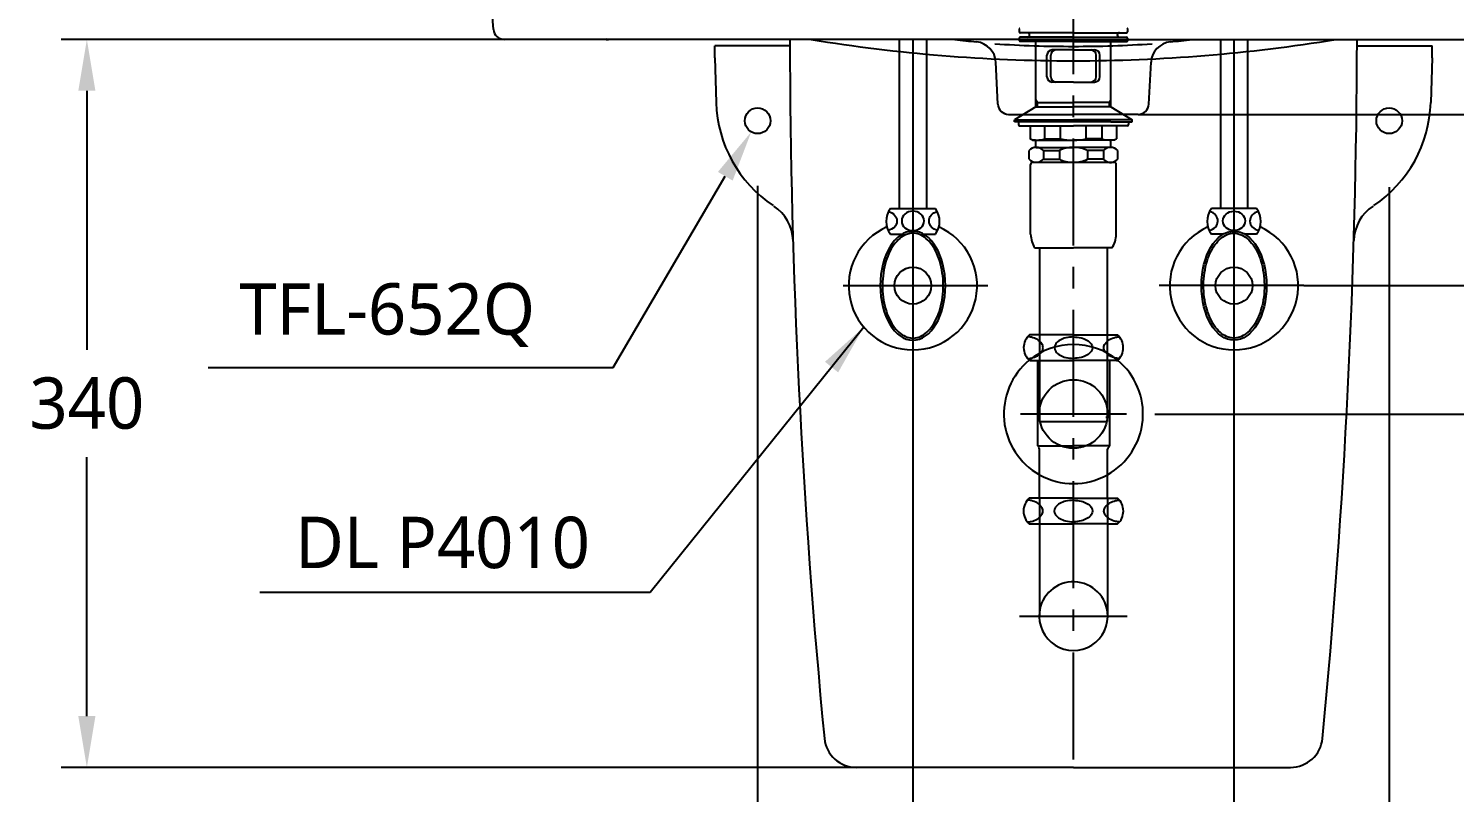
# Model space of a CAD drawing. Extents: x 0 to 6851, y 0 to 2100.
# Drawn here: x 4463 to 5129, y 439 to 796 of the extents above; entities that cross this region are included whole.
import ezdxf

# ---------------------------------------------------------------- set-up
doc = ezdxf.new("R2010")
doc.units = 0
doc.header["$LTSCALE"] = 20
doc.header["$MEASUREMENT"] = 0
doc.linetypes.add('CENTER', pattern=[2, 1.25, -0.25, 0.25, -0.25])
doc.layers.get('0').update_dxf_attribs({"linetype": 'CONTINUOUS'})
doc.layers.get('DEFPOINTS').update_dxf_attribs({"linetype": 'CONTINUOUS'})
for name, color, linetype in [('1', 1, 'CONTINUOUS'), ('3', 3, 'CONTINUOUS'), ('4', 4, 'CONTINUOUS'), ('6', 6, 'CONTINUOUS'), ('7', 7, 'CONTINUOUS'), ('CENTER', 2, 'CENTER')]:
    doc.layers.add(name, color=color, linetype=linetype)
doc.styles.get("Standard").update_dxf_attribs({"font": 'NanumGothic.ttf'})
doc.dimstyles.get("Standard").update_dxf_attribs({"dimtxt": 2.5, "dimasz": 2, "dimexe": 2, "dimexo": 1, "dimgap": 1.5, "dimtad": 1, "dimdec": 0, "dimlfac": 10, "dimrnd": 0.5, "dimzin": 0, "dimdsep": 46, "dimtxsty": 'Standard', "dimcen": 0, "dimclrt": 2, "dimadec": 0, "dimazin": 0, "dimtfac": 1, "dimtdec": 0, "dimtmove": 0, "dimatfit": 3, "dimfxl": 1, "dimtolj": 1, "dimtzin": 0, "dimarcsym": 0})

# ---------------------------------------------------------------- blocks, each defined once
blk = doc.blocks.new('*D63')
at = {"layer": '1', "color": 3, "lineweight": -2, "transparency": 16777216}
for p, q in [((5324.68, 925.42), (5376.45, 925.42)), ((5364.45, 901.42), (5364.45, 825.49)), ((5364.45, 699.42), (5364.45, 775.36)), ((5069.81, 675.42), (5376.45, 675.42))]:
    blk.add_line(p, q, dxfattribs=at)
at = {"layer": '1', "color": 3, "transparency": 16777216}
for points in [[(5360.45, 901.42), (5368.45, 901.42), (5364.45, 925.42)], [(5360.45, 699.42), (5368.45, 699.42), (5364.45, 675.42)]]:
    blk.add_solid(points, dxfattribs=at)
at = {"layer": 'DEFPOINTS', "color": 0, "transparency": 16777216}
for p in [(5324.68, 925.42), (5069.81, 675.42), (5364.45, 675.42)]:
    blk.add_point(p, dxfattribs=at)
at = {"layer": '1', "color": 2, "transparency": 16777216, "insert": (5364.45, 800.42), "char_height": 24, "attachment_point": 5}
blk.add_mtext('\\A1;250', dxfattribs=at)
blk = doc.blocks.new('*D64')
at = {"layer": '1', "color": 3, "lineweight": -2, "transparency": 16777216}
for p, q in [((5384.45, 925.42), (5436.45, 925.42)), ((5424.45, 901.42), (5424.45, 795.5)), ((5424.45, 639.42), (5424.45, 745.34)), ((4988.68, 615.42), (5436.45, 615.42))]:
    blk.add_line(p, q, dxfattribs=at)
at = {"layer": '1', "color": 3, "transparency": 16777216}
for points in [[(5420.45, 901.42), (5428.45, 901.42), (5424.45, 925.42)], [(5420.45, 639.42), (5428.45, 639.42), (5424.45, 615.42)]]:
    blk.add_solid(points, dxfattribs=at)
at = {"layer": 'DEFPOINTS', "color": 0, "transparency": 16777216}
for p in [(5384.45, 925.42), (4988.68, 615.42), (5424.45, 615.42)]:
    blk.add_point(p, dxfattribs=at)
at = {"layer": '1', "color": 2, "transparency": 16777216, "insert": (5424.45, 770.42), "char_height": 24, "attachment_point": 5}
blk.add_mtext('\\A1;310', dxfattribs=at)
blk = doc.blocks.new('*D47')
at = {"layer": '1', "color": 3, "lineweight": -2, "transparency": 16777216}
for p, q in [((4875.68, 640.76), (4875.68, 382.59)), ((5025.68, 640.76), (5025.68, 382.59)), ((5001.68, 394.59), (4899.68, 394.59))]:
    blk.add_line(p, q, dxfattribs=at)
at = {"layer": '1', "color": 3, "transparency": 16777216}
for points in [[(4899.68, 398.59), (4899.68, 390.59), (4875.68, 394.59)], [(5001.68, 398.59), (5001.68, 390.59), (5025.68, 394.59)]]:
    blk.add_solid(points, dxfattribs=at)
at = {"layer": 'DEFPOINTS', "color": 0, "transparency": 16777216}
for p in [(4875.68, 640.76), (5025.68, 640.76), (4875.68, 394.59)]:
    blk.add_point(p, dxfattribs=at)
at = {"layer": '1', "color": 2, "transparency": 16777216, "insert": (4950.68, 419.62), "char_height": 24, "attachment_point": 5}
blk.add_mtext('\\A1;150', dxfattribs=at)
blk = doc.blocks.new('*D49')
at = {"layer": '1', "color": 3, "lineweight": -2, "transparency": 16777216}
for p, q in [((5223.68, 925.42), (5319.09, 925.42)), ((5307.09, 901.42), (5307.09, 865.49)), ((5307.09, 779.42), (5307.09, 815.36)), ((4980.93, 755.42), (5319.09, 755.42))]:
    blk.add_line(p, q, dxfattribs=at)
at = {"layer": '1', "color": 3, "transparency": 16777216}
for points in [[(5303.09, 901.42), (5311.09, 901.42), (5307.09, 925.42)], [(5303.09, 779.42), (5311.09, 779.42), (5307.09, 755.42)]]:
    blk.add_solid(points, dxfattribs=at)
at = {"layer": 'DEFPOINTS', "color": 0, "transparency": 16777216}
for p in [(5223.68, 925.42), (5307.09, 925.42), (4980.93, 755.42)]:
    blk.add_point(p, dxfattribs=at)
at = {"layer": '1', "color": 2, "transparency": 16777216, "insert": (5307.09, 840.42), "char_height": 24, "attachment_point": 5}
blk.add_mtext('\\A1;180', dxfattribs=at)
blk = doc.blocks.new('*D54')
at = {"layer": '1', "color": 3, "lineweight": -2, "transparency": 16777216}
for p, q in [((4782.93, 790.42), (4477.85, 790.42)), ((4489.85, 766.42), (4489.85, 645.5)), ((4489.85, 474.42), (4489.85, 595.34)), ((4849.27, 450.42), (4477.85, 450.42))]:
    blk.add_line(p, q, dxfattribs=at)
at = {"layer": '1', "color": 3, "transparency": 16777216}
for points in [[(4485.85, 766.42), (4493.85, 766.42), (4489.85, 790.42)], [(4485.85, 474.42), (4493.85, 474.42), (4489.85, 450.42)]]:
    blk.add_solid(points, dxfattribs=at)
at = {"layer": 'DEFPOINTS', "color": 0, "transparency": 16777216}
for p in [(4489.85, 790.42), (4782.93, 790.42, -9.25), (4849.27, 450.42, -9.25)]:
    blk.add_point(p, dxfattribs=at)
at = {"layer": '1', "color": 2, "transparency": 16777216, "insert": (4489.85, 620.42), "char_height": 24, "attachment_point": 5}
blk.add_mtext('\\A1;340', dxfattribs=at)
blk = doc.blocks.new('*D55')
at = {"layer": '1', "color": 3, "lineweight": -2, "transparency": 16777216}
for p, q in [((4803.18, 722), (4803.18, 320.96)), ((5098.18, 721.39), (5098.18, 320.96)), ((4827.18, 332.96), (5074.18, 332.96))]:
    blk.add_line(p, q, dxfattribs=at)
at = {"layer": '1', "color": 3, "transparency": 16777216}
for points in [[(4827.18, 336.96), (4827.18, 328.96), (4803.18, 332.96)], [(5074.18, 336.96), (5074.18, 328.96), (5098.18, 332.96)]]:
    blk.add_solid(points, dxfattribs=at)
at = {"layer": 'DEFPOINTS', "color": 0, "transparency": 16777216}
for p in [(4803.18, 722, -9.25), (5098.18, 721.39, -9.25), (5098.18, 332.96)]:
    blk.add_point(p, dxfattribs=at)
at = {"layer": '1', "color": 2, "transparency": 16777216, "insert": (4950.68, 358.02), "char_height": 24, "attachment_point": 5}
blk.add_mtext('\\A1;295', dxfattribs=at)
blk = doc.blocks.new('*D57')
at = {"layer": '1', "color": 3, "lineweight": -2, "transparency": 16777216}
for p, q in [((5058.3, 675.42), (5376.7, 675.42)), ((5364.7, 651.42), (5364.7, 445.45)), ((5364.7, 189.42), (5364.7, 395.39)), ((5250.68, 165.42), (5376.7, 165.42))]:
    blk.add_line(p, q, dxfattribs=at)
at = {"layer": '1', "color": 3, "transparency": 16777216}
for points in [[(5360.7, 651.42), (5368.7, 651.42), (5364.7, 675.42)], [(5360.7, 189.42), (5368.7, 189.42), (5364.7, 165.42)]]:
    blk.add_solid(points, dxfattribs=at)
at = {"layer": 'DEFPOINTS', "color": 0, "transparency": 16777216}
for p in [(5058.3, 675.42), (5250.68, 165.42), (5364.7, 165.42)]:
    blk.add_point(p, dxfattribs=at)
at = {"layer": '1', "color": 2, "transparency": 16777216, "insert": (5364.7, 420.42), "char_height": 24, "attachment_point": 5}
blk.add_mtext('\\A1;510', dxfattribs=at)

msp = doc.modelspace()

# ---------------------------------------------------------------- linework, layer by layer
for p, q in [((4783.18, 781.9, -9.25), (4783.18, 787.42, -9.25)), ((4818.24, 787.42, -9.25), (4783.18, 787.42, -9.25)), ((4828.18, 790.42, -9.25), (4818.18, 790.42, -9.25)), ((5073.18, 790.42, -9.25), (5083.18, 790.42, -9.25)), ((5083.12, 787.42, -9.25), (5118.18, 787.42, -9.25)), ((5118.18, 781.9, -9.25), (5118.18, 787.42, -9.25)), ((4783.18, 781.9, -9.25), (4783.8, 760.9, -9.25)), ((5118.18, 781.9, -9.25), (5117.55, 760.9, -9.25)), ((4950.68, 450.42, -9.25), (4849.27, 450.42, -9.25)), ((4950.68, 450.42, -9.25), (5052.08, 450.42, -9.25))]:
    msp.add_line(p, q)
for centre in [(4803.18, 752.42, -9.25), (5098.18, 752.42, -9.25)]:
    msp.add_circle(centre, 6)
for centre, radius, start, end in [((8318.16, 800.12, -9.25), 3500, 180.15873, 185.51112), ((1583.19, 800.12, -9.25), 3500, 354.48888, 359.84127), ((4843.78, 762.69, -9.25), 60, 181.70571, 236.23025), ((5057.58, 762.69, -9.25), 60, 303.76975, 358.29429), ((4799.71, 695.92, -9.25), 20, 1.69633, 56.57325), ((5101.65, 695.92, -9.25), 20, 123.42675, 178.30367), ((4849.27, 465.42, -9.25), 15, 185.51112, 270), ((5052.08, 465.42, -9.25), 15, 270, 354.48888)]:
    msp.add_arc(centre, radius, start, end)
at = {"ltscale": 3}
for centre, start, end in [((4950.67, 1535.68, -9.25), 260.66596, 270.00032), ((4950.68, 1535.68, -9.25), 269.99968, 279.33404)]:
    msp.add_arc(centre, 755.26, start, end, dxfattribs=at)
at = {"layer": '1', "color": 3}
for p, q in [((4735.74, 637.16, -9.25), (4788.06, 726.51, -9.25)), ((4546.56, 637.16, -9.25), (4735.74, 637.16, -9.25))]:
    msp.add_line(p, q, dxfattribs=at)
msp.add_solid([(4784.61, 728.53, -9.25), (4791.51, 724.49, -9.25), (4800.18, 747.22, -9.25)], dxfattribs=at)
at = {"layer": '3'}
for p, q in [((4925.38, 795.32), (4925.38, 794.02)), ((4950.68, 793.52), (4925.88, 793.52)), ((4950.68, 793.52), (4975.48, 793.52)), ((4975.98, 795.32), (4975.98, 794.02)), ((4925.38, 791.02), (4925.38, 789.72)), ((4950.68, 789.52), (4925.58, 789.52)), ((4950.68, 791.52), (4925.88, 791.52)), ((4933.18, 758.92), (4933.18, 789.52)), ((4950.68, 791.52), (4975.48, 791.52)), ((4950.68, 789.52), (4975.78, 789.52)), ((4968.18, 758.92), (4968.18, 789.52)), ((4975.98, 791.02), (4975.98, 789.72)), ((4938.3, 773.02), (4938.3, 783.02)), ((4940.07, 773.02), (4940.07, 783.02)), ((4950.68, 785.52), (4940.8, 785.52)), ((4950.68, 785.52), (4960.55, 785.52)), ((4961.29, 773.02), (4961.29, 783.02)), ((4963.05, 773.02), (4963.05, 783.02)), ((4950.68, 770.52), (4940.8, 770.52)), ((4950.68, 770.52), (4960.55, 770.52)), ((4933.88, 761.02), (4933.18, 762.23)), ((4933.18, 761.02), (4950.68, 761.02)), ((4933.88, 758.92), (4933.88, 761.02)), ((4968.18, 761.02), (4950.68, 761.02)), ((4967.48, 761.02), (4968.18, 762.23)), ((4967.48, 758.92), (4967.48, 761.02)), ((4933.18, 758.92), (4923.18, 752.92)), ((4923.18, 752.92), (4950.68, 752.92)), ((4923.18, 751.92), (4923.18, 752.92)), ((4933.18, 758.92), (4950.68, 758.92)), ((4968.18, 758.92), (4950.68, 758.92)), ((4978.18, 752.92), (4950.68, 752.92)), ((4968.18, 758.92), (4978.18, 752.92)), ((4978.18, 751.92), (4978.18, 752.92)), ((4933.18, 751.92), (4923.18, 751.92)), ((4924.99, 751.92), (4924.99, 750.62)), ((4925.49, 750.12), (4930.49, 750.12)), ((4930.49, 750.12), (4950.68, 750.12)), ((4930.49, 750.12), (4930.49, 744)), ((4968.18, 751.92), (4933.18, 751.92)), ((4937.26, 744), (4937.26, 750.12)), ((4944.66, 744), (4944.66, 750.12)), ((4970.87, 750.12), (4950.68, 750.12)), ((4956.7, 744), (4956.7, 750.12)), ((4964.1, 744), (4964.1, 750.12)), ((4968.18, 751.92), (4978.18, 751.92)), ((4970.87, 750.12), (4970.87, 744)), ((4975.87, 750.12), (4970.87, 750.12)), ((4976.37, 751.92), (4976.37, 750.62)), ((4931.49, 743.42), (4930.49, 744)), ((4931.49, 743.42), (4932.89, 743.42)), ((4932.89, 743.42), (4950.68, 743.42)), ((4933.18, 740.01), (4933.18, 743.42)), ((4933.32, 740.02), (4950.43, 740.02)), ((4937.26, 744), (4944.66, 744)), ((4968.47, 743.42), (4950.68, 743.42)), ((4968.03, 740.02), (4950.92, 740.02)), ((4964.1, 744), (4956.7, 744)), ((4968.18, 740.01), (4968.18, 743.42)), ((4969.87, 743.42), (4968.47, 743.42)), ((4969.87, 743.42), (4970.87, 744)), ((4929.93, 734.46), (4929.93, 738.57)), ((4950.68, 733.02), (4931.68, 733.02)), ((4936.71, 738.57), (4944.11, 738.57)), ((4936.71, 738.57), (4936.71, 734.46)), ((4936.71, 734.46), (4944.11, 734.46)), ((4944.11, 738.57), (4944.11, 734.46)), ((4968.03, 733.02), (4950.68, 733.02)), ((4957.25, 738.57), (4957.25, 734.46)), ((4964.65, 738.57), (4957.25, 738.57)), ((4964.65, 734.46), (4957.25, 734.46)), ((4964.65, 738.57), (4964.65, 734.46)), ((4967.48, 733.02), (4968.03, 733.02)), ((4968.03, 733.02), (4968.43, 733.02)), ((4969.68, 733.02), (4968.18, 733.02)), ((4971.42, 734.46), (4971.42, 738.57)), ((4930.68, 699.42), (4930.68, 732.02)), ((4970.68, 726.65), (4970.68, 732.02)), ((4970.68, 699.42), (4970.68, 732.02)), ((4932.68, 693.02), (4950.68, 693.02)), ((4934.8, 693.02), (4934.8, 612.02)), ((4968.68, 693.02), (4950.68, 693.02)), ((4966.55, 612.02), (4966.55, 693.02)), ((4966.55, 613.8), (4965.85, 613.8)), ((4934.8, 612.02), (4966.55, 612.02))]:
    msp.add_line(p, q, dxfattribs=at)
for centre, radius, start, end in [((4925.58, 795.32), 0.2, 90, 180), ((4925.88, 794.02), 0.5, 180, 270), ((4929.18, 792.52), 1, 270, 90), ((4972.18, 792.52), 1, 90, 270), ((4975.48, 794.02), 0.5, 270, 0), ((4975.78, 795.32), 0.2, 0, 90), ((4925.88, 791.02), 0.5, 90, 180), ((4925.58, 789.72), 0.2, 180, 270), ((4975.48, 791.02), 0.5, 0, 90), ((4975.78, 789.72), 0.2, 270, 0), ((4940.8, 783.02), 2.5, 90, 180), ((4942.57, 783.02), 2.5, 90, 180), ((4958.79, 783.02), 2.5, 0, 90), ((4960.55, 783.02), 2.5, 0, 90), ((4940.8, 773.02), 2.5, 180, 270), ((4942.57, 773.02), 2.5, 180, 270), ((4958.79, 773.02), 2.5, 270, 0), ((4960.55, 773.02), 2.5, 270, 0), ((4925.49, 750.62), 0.5, 180, 270), ((4975.87, 750.62), 0.5, 270, 0), ((4933.32, 735.31), 4.7, 43.94094, 136.05906), ((4933.87, 753.6), 10.18, 250.56793, 289.43207), ((4950.21, 726.41), 13.61, 89.0643, 116.64719), ((4950.49, 772.88), 29.46, 258.59557, 270.37374), ((4950.87, 772.88), 29.46, 269.62626, 281.40443), ((4951.14, 726.41), 13.61, 63.35281, 90.9357), ((4967.48, 753.6), 10.18, 250.56793, 289.43207), ((4968.03, 735.31), 4.7, 43.94094, 136.05906), ((4933.32, 737.73), 4.7, 223.94094, 316.05906), ((4931.68, 732.02), 1, 90, 180), ((4950.21, 746.62), 13.61, 243.35281, 270.9357), ((4951.14, 746.62), 13.61, 269.0643, 296.64719), ((4968.03, 737.73), 4.7, 223.94094, 316.05906), ((4969.68, 732.02), 1, 0, 90), ((4943.67, 699.96), 13, 182.42004, 212.30001), ((4957.69, 699.96), 13, 327.69999, 357.57996)]:
    msp.add_arc(centre, radius, start, end, dxfattribs=at)
at = {"layer": '4'}
for p, q in [((4934.43, 652.46), (4930.14, 652.46)), ((4950.68, 652.46), (4934.43, 652.46)), ((4950.68, 652.46), (4966.93, 652.46)), ((4966.93, 652.46), (4971.22, 652.46)), ((4930.53, 640.46), (4930.14, 640.46)), ((4930.53, 640.46), (4950.68, 640.46)), ((4933.88, 640.46), (4933.88, 600.68)), ((4970.83, 640.46), (4950.68, 640.46)), ((4967.48, 640.46), (4967.48, 600.68)), ((4970.83, 640.46), (4971.22, 640.46)), ((4975.45, 615.42), (4925.9, 615.42)), ((4933.88, 600.68), (4950.68, 600.68)), ((4967.48, 600.68), (4950.68, 600.68)), ((4934.8, 575.86), (4934.8, 599.04)), ((4966.55, 575.86), (4966.55, 599.04)), ((4934.8, 576.16), (4930.06, 576.16)), ((4950.6, 576.16), (4934.8, 576.16)), ((4934.8, 575.86), (4934.8, 520.96)), ((4950.6, 576.16), (4950.68, 576.16)), ((4950.76, 576.16), (4950.68, 576.16)), ((4950.76, 576.16), (4966.55, 576.16)), ((4966.55, 576.16), (4971.3, 576.16)), ((4966.55, 575.86), (4966.55, 520.96)), ((4930.06, 564.16), (4934.8, 564.16)), ((4934.8, 564.16), (4950.6, 564.16)), ((4966.55, 564.16), (4950.76, 564.16)), ((4966.55, 564.16), (4971.3, 564.16)), ((4975.85, 520.96), (4925.5, 520.96))]:
    msp.add_line(p, q, dxfattribs=at)
for points in [[(4936.48, 646.46, 0.155217), (4935.89, 648.32, 0.106747), (4933.83, 650.21, 0.073043), (4931.06, 651.33, 0.028511), (4929.33, 651.64, 0.059523)], [(4929.33, 641.28, 0.028511), (4931.06, 641.6, 0.073043), (4933.83, 642.71, 0.106747), (4935.89, 644.61, 0.155217), (4936.48, 646.46, 0.155217)], [(4942.4, 648.2, 0.32729), (4942.4, 644.72, 0.106373), (4944.42, 642.93, 0.071219), (4947.12, 641.87, 0.057537), (4950.68, 641.46, 0.057537)], [(4950.68, 651.46, 0.057537), (4947.12, 651.05, 0.071219), (4944.42, 650, 0.106373), (4942.4, 648.2, 0.159483)], [(4950.68, 651.46, -0.057537), (4954.24, 651.05, -0.071219), (4956.94, 650, -0.106373), (4958.96, 648.2, -0.159483)], [(4958.96, 648.2, -0.32729), (4958.96, 644.72, -0.106373), (4956.94, 642.93, -0.071219), (4954.24, 641.87, -0.057537), (4950.68, 641.46, -0.057537)], [(4964.87, 646.46, -0.155217), (4965.46, 648.32, -0.106747), (4967.53, 650.21, -0.073043), (4970.3, 651.33, -0.028511), (4972.02, 651.64, -0.059523)], [(4972.02, 641.28, -0.028511), (4970.3, 641.6, -0.073043), (4967.53, 642.71, -0.106747), (4965.46, 644.61, -0.155217), (4964.87, 646.46, -0.155217)], [(4934.8, 573.15, 0.049056), (4933.75, 573.91, 0.073043), (4930.98, 575.03, 0.028511), (4929.25, 575.34)], [(4936.41, 570.16, 0.155217), (4935.82, 572.02, 0.054411), (4934.86, 573.09, 0.054411)], [(4950.68, 575.16, 0.05879), (4947.04, 574.75, 0.071219), (4944.34, 573.7, 0.106373), (4942.32, 571.9, 0.159483)], [(4950.68, 575.16, -0.05879), (4954.31, 574.75, -0.071219), (4957.01, 573.7, -0.106373), (4959.04, 571.9, -0.159483)], [(4964.95, 570.16, -0.155217), (4965.54, 572.02, -0.05495), (4966.51, 573.1, -0.05495)], [(4966.55, 573.15, -0.049056), (4967.6, 573.91, -0.073043), (4970.37, 575.03, -0.028511), (4972.1, 575.34)], [(4929.25, 564.98, 0.028511), (4930.98, 565.3, 0.073043), (4933.75, 566.41, 0.049056), (4934.8, 567.18, 0.049056)], [(4934.86, 567.23, 0.054321), (4935.82, 568.31, 0.155217), (4936.41, 570.16)], [(4942.32, 571.9, 0.32729), (4942.32, 568.42, 0.106373), (4944.34, 566.63, 0.071219), (4947.04, 565.57, 0.057537), (4950.6, 565.16, 0.057537)], [(4959.04, 571.9, -0.32729), (4959.04, 568.42, -0.106373), (4957.01, 566.63, -0.071219), (4954.31, 565.57, -0.057537), (4950.76, 565.16, -0.057537)], [(4966.5, 567.23, -0.054539), (4965.54, 568.31, -0.155217), (4964.95, 570.16)], [(4972.1, 564.98, -0.028511), (4970.37, 565.3, -0.073043), (4967.6, 566.41, -0.049056), (4966.55, 567.18, -0.049056)]]:
    msp.add_lwpolyline(points, format="xyb", dxfattribs=at)
msp.add_circle((4950.68, 615.46), 16, dxfattribs=at)
for centre, radius, start, end in [((4935.43, 646.46), 8, 131.40962, 228.59038), ((4950.68, 615.46), 32.5, 50.55292, 129.44708), ((4965.93, 646.46), 8, 311.40962, 48.59038), ((4950.68, 615.46), 32.5, 129.44708, 240.76049), ((4950.68, 615.46), 32.5, 299.23951, 50.55292), ((4933.88, 599.04), 0.925, 0, 58.70259), ((4967.48, 599.04), 0.925, 121.29741, 180), ((4966.48, 600.68), 1, 301.29741, 0), ((4950.68, 615.46), 32.5, 240.76049, 299.23951), ((4935.35, 570.16), 8, 131.40962, 228.59038), ((4966.01, 570.16), 8, 311.40962, 48.59038), ((4950.68, 521.09), 16, 7.16664, 180), ((4950.68, 521.09), 16, 172.83336, 7.16664)]:
    msp.add_arc(centre, radius, start, end, dxfattribs=at)
at = {"layer": '6'}
for p, q in [((4869.33, 790.42), (4869.33, 711.42)), ((4875.68, 790.42), (4875.68, 640.76)), ((4882.03, 790.42), (4882.03, 711.42)), ((5019.33, 790.42), (5019.33, 711.42)), ((5025.68, 790.42), (5025.68, 640.76)), ((5032.03, 790.42), (5032.03, 711.42)), ((4865.18, 711.42), (4869.33, 711.42)), ((4869.33, 711.42), (4886.18, 711.42)), ((5032.03, 711.42), (5015.18, 711.42)), ((5036.18, 711.42), (5032.03, 711.42)), ((4865.18, 699.42), (4870.54, 699.42)), ((4880.82, 699.42), (4886.18, 699.42)), ((5020.54, 699.42), (5015.18, 699.42)), ((5036.18, 699.42), (5030.82, 699.42)), ((4843.05, 675.42), (4910.65, 675.42)), ((5058.3, 675.42), (4990.71, 675.42))]:
    msp.add_line(p, q, dxfattribs=at)
for centre in [(4875.68, 675.42), (5025.68, 675.42)]:
    msp.add_circle(centre, 8.62, dxfattribs=at)
for centre, radius, start, end in [((4873.18, 705.42), 10, 143.1301, 216.8699), ((4878.18, 705.42), 10, 323.1301, 36.8699), ((5023.18, 705.42), 10, 143.1301, 216.8699), ((5028.18, 705.42), 10, 323.1301, 36.8699), ((4875.68, 675.42), 30, 113.91725, 66.08275), ((5025.68, 675.42), 30, 113.91725, 66.08275)]:
    msp.add_arc(centre, radius, start, end, dxfattribs=at)
at = {"layer": '6', "extrusion": (0, 0, -1)}
for centre, major_axis, start_param, end_param in [((4863, 705.65), (-5.23, 0), 1.824119, 4.49897), ((4888.45, 705.65), (5.23, 0), 1.800504, 4.443058)]:
    msp.add_ellipse(centre, major_axis=major_axis, ratio=0.866391, start_param=start_param, end_param=end_param, dxfattribs=at)
for centre, major_axis, ratio in [((4875.68, 705.65), (-5.23, 0), 0.866391), ((4875.68, 675.42), (0, 25.5), 0.596529)]:
    msp.add_ellipse(centre, major_axis=major_axis, ratio=ratio, dxfattribs=at)
at = {"layer": '6'}
for centre, major_axis, start_param, end_param in [((5012.91, 705.65), (-5.23, 0), 1.800504, 4.443058), ((5038.36, 705.65), (5.23, 0), 1.824119, 4.49897)]:
    msp.add_ellipse(centre, major_axis=major_axis, ratio=0.866391, start_param=start_param, end_param=end_param, dxfattribs=at)
for centre, major_axis, ratio in [((5025.68, 705.65), (5.23, 0), 0.866391), ((5025.68, 675.42), (0, 25.5), 0.596529)]:
    msp.add_ellipse(centre, major_axis=major_axis, ratio=ratio, dxfattribs=at)
for points in [[(4875.68, 699.92), (4877.76, 699.92), (4879.86, 699.11), (4883.75, 695.87), (4885.53, 693.43), (4888.25, 687.4), (4889.2, 683.82), (4890.05, 676.31), (4889.95, 672.38), (4888.72, 665.02), (4887.59, 661.6), (4884.58, 656.01), (4882.7, 653.85), (4878.7, 651.21), (4876.59, 650.71), (4872.43, 651.31), (4870.35, 652.43), (4866.6, 656.26), (4864.95, 658.97), (4862.54, 665.39), (4861.77, 669.1), (4861.31, 676.71), (4861.62, 680.61), (4863.22, 687.75), (4864.52, 690.99), (4867.79, 696.1), (4869.75, 697.96), (4873.07, 699.61), (4874.38, 699.92), (4875.68, 699.92)], [(5025.68, 699.92), (5023.6, 699.92), (5021.5, 699.11), (5017.6, 695.87), (5015.83, 693.43), (5013.1, 687.4), (5012.15, 683.82), (5011.3, 676.31), (5011.4, 672.38), (5012.64, 665.02), (5013.77, 661.6), (5016.78, 656.01), (5018.66, 653.85), (5022.66, 651.21), (5024.77, 650.71), (5028.92, 651.31), (5031, 652.43), (5034.76, 656.26), (5036.4, 658.97), (5038.82, 665.39), (5039.58, 669.1), (5040.04, 676.71), (5039.74, 680.61), (5038.14, 687.75), (5036.84, 690.99), (5033.57, 696.1), (5031.6, 697.96), (5028.29, 699.61), (5026.98, 699.92), (5025.68, 699.92)]]:
    msp.add_open_spline(points, degree=3, knots=[0, 0, 0, 0, 0.46111, 0.46111, 0.922219, 0.922219, 1.383329, 1.383329, 1.844439, 1.844439, 2.305549, 2.305549, 2.766658, 2.766658, 3.227768, 3.227768, 3.688878, 3.688878, 4.149988, 4.149988, 4.611097, 4.611097, 5.072207, 5.072207, 5.533317, 5.533317, 5.994427, 5.994427, 6.283185, 6.283185, 6.283185, 6.283185], dxfattribs=at)
at = {"layer": '7', "extrusion": (0, 1, 0)}
for p, q in [((4679.75, 795.04, -8.92), (4670.7, 917.86)), ((4950.68, 790.42, -9.25), (4684.74, 790.42, -9.25)), ((4732.46, 790.42, -9.25), (4732.61, 790.42, -9.25)), ((4732.83, 790.6, -9.25), (4732.61, 790.42, -9.25)), ((4732.82, 790.42, -9.25), (4732.61, 790.42, -9.25)), ((4950.68, 790.42, -9.25), (5216.62, 790.42, -9.25)), ((4950.68, 790.42, 445.82), (4950.68, 790.42, -14.18)), ((4950.68, 790.42, -14.18), (4950.68, 790.42, 445.82)), ((4950.68, 790.42, 445.82), (4950.68, 790.42, -14.18)), ((4950.68, 790.42, -14.18), (4950.68, 790.42, 445.82)), ((4950.68, 790.42, 20), (4950.68, 790.42, 0)), ((4950.68, 790.42, 20), (4950.68, 790.42, 0)), ((4950.68, 790.42, 20), (4950.68, 790.42, 0)), ((4950.68, 790.42, 20), (4950.68, 790.42, 0)), ((4950.68, 790.42, 0), (4950.68, 790.42, -14.18)), ((4950.68, 790.42, 0), (4950.68, 790.42, -14.18)), ((4950.68, 790.42, 0), (4950.68, 790.42, -14.18)), ((4950.68, 790.42, 0), (4950.68, 790.42, -14.18)), ((4950.68, 790.42, -14.18), (4950.68, 790.42, -14.18)), ((4950.68, 790.42, -14.18), (4950.68, 790.42, -14.18)), ((4950.68, 790.42, -14.18), (4950.68, 790.42, -14.18)), ((4950.68, 790.42, -14.18), (4950.68, 790.42, -14.18)), ((4950.68, 790.42, 410.51), (4950.68, 790.42, 445.82)), ((4950.68, 790.42, 410.51), (4950.68, 790.42, 445.82)), ((4950.68, 790.42, 445.82), (4950.68, 790.42, 445.82)), ((4950.68, 790.42, 445.82), (4950.68, 790.42, 445.82)), ((4950.68, 790.42, 445.82), (4950.68, 790.42, 445.82)), ((4950.68, 790.42, 445.82), (4950.68, 790.42, 445.82)), ((4915.43, 760.16), (4914.4, 779.85)), ((4985.93, 760.16), (4986.96, 779.85)), ((4920.42, 755.42), (4950.68, 755.42)), ((4980.93, 755.42), (4950.68, 755.42))]:
    msp.add_line(p, q, dxfattribs=at)
at = {"layer": '7', "extrusion": (-2.03217e-08, -0.072426, 0.997374)}
msp.add_arc((4684.74, 792.68, -66.48), 5, 184.20326, 270, dxfattribs=at)
at = {"layer": '7'}
for centre, radius, start, end in [((4982.21, 1515.73), 730.5, 263.16209, 263.96941), ((4904.41, 779.32), 10, 3, 83.96941), ((4950.68, 1332.85), 545.67, 266.14042, 269.99998), ((4950.68, 1332.85), 545.67, 270.00002, 273.85958), ((4996.94, 779.32), 10, 96.03059, 177), ((4919.15, 1515.73), 730.5, 276.03059, 276.83791), ((4920.42, 760.42), 5, 183, 270), ((4980.93, 760.42), 5, 270, 357)]:
    msp.add_arc(centre, radius, start, end, dxfattribs=at)
for points, knots in [([(4732.39, 790.42, -9.25), (4733.1, 790.42, -9.25), (4733.51, 790.42, -9.25), (4733.63, 790.42, -9.25), (4733.38, 790.42, -9.25), (4732.82, 790.42, -9.25)], [0, 0, 0, 0, 0.509144, 0.509144, 1, 1, 1, 1]), ([(4950.68, 790.42, 381.33), (4950.68, 790.42, 320.01), (4950.68, 790.42, 258.69), (4950.68, 790.42, 138.24), (4950.68, 790.42, 79.12), (4950.68, 790.42, 20)], [0, 0, 0, 0, 0.509144, 0.509144, 1, 1, 1, 1]), ([(4950.68, 790.42, 381.33), (4950.68, 790.42, 320.01), (4950.68, 790.42, 258.69), (4950.68, 790.42, 138.24), (4950.68, 790.42, 79.12), (4950.68, 790.42, 20)], [0, 0, 0, 0, 0.509144, 0.509144, 1, 1, 1, 1]), ([(4950.68, 790.42, 381.33), (4950.68, 790.42, 320.01), (4950.68, 790.42, 258.69), (4950.68, 790.42, 138.24), (4950.68, 790.42, 79.12), (4950.68, 790.42, 20)], [0, 0, 0, 0, 0.509144, 0.509144, 1, 1, 1, 1]), ([(4950.68, 790.42, 381.33), (4950.68, 790.42, 320.01), (4950.68, 790.42, 258.69), (4950.68, 790.42, 138.24), (4950.68, 790.42, 79.12), (4950.68, 790.42, 20)], [0, 0, 0, 0, 0.509144, 0.509144, 1, 1, 1, 1]), ([(4950.68, 790.42, 381.33), (4950.68, 790.42, 385.34), (4950.68, 790.42, 389.33), (4950.68, 790.42, 396.64), (4950.68, 790.42, 400.03), (4950.68, 790.42, 405.62), (4950.68, 790.42, 407.86), (4950.68, 790.42, 410.85), (4950.68, 790.42, 411.61), (4950.68, 790.42, 411.56)], [0, 0, 0, 0, 0.25, 0.25, 0.5, 0.5, 0.75, 0.75, 1, 1, 1, 1]), ([(4950.68, 790.42, 381.33), (4950.68, 790.42, 385.34), (4950.68, 790.42, 389.33), (4950.68, 790.42, 396.64), (4950.68, 790.42, 400.03), (4950.68, 790.42, 405.62), (4950.68, 790.42, 407.86), (4950.68, 790.42, 410.85), (4950.68, 790.42, 411.61), (4950.68, 790.42, 411.56)], [0, 0, 0, 0, 0.25, 0.25, 0.5, 0.5, 0.75, 0.75, 1, 1, 1, 1]), ([(4950.68, 790.42, 381.33), (4950.68, 790.42, 385.34), (4950.68, 790.42, 389.33), (4950.68, 790.42, 396.64), (4950.68, 790.42, 400.03), (4950.68, 790.42, 405.62), (4950.68, 790.42, 407.86), (4950.68, 790.42, 410.85), (4950.68, 790.42, 411.61), (4950.68, 790.42, 411.56)], [0, 0, 0, 0, 0.25, 0.25, 0.5, 0.5, 0.75, 0.75, 1, 1, 1, 1]), ([(4950.68, 790.42, 381.33), (4950.68, 790.42, 385.34), (4950.68, 790.42, 389.33), (4950.68, 790.42, 396.64), (4950.68, 790.42, 400.03), (4950.68, 790.42, 405.62), (4950.68, 790.42, 407.86), (4950.68, 790.42, 410.85), (4950.68, 790.42, 411.61), (4950.68, 790.42, 411.56)], [0, 0, 0, 0, 0.25, 0.25, 0.5, 0.5, 0.75, 0.75, 1, 1, 1, 1]), ([(4950.68, 790.42, 410.51), (4950.68, 790.42, 410.51), (4950.68, 790.42, 410.6), (4950.68, 790.42, 410.98), (4950.68, 790.42, 411.25), (4950.68, 790.42, 411.56)], [0, 0, 0, 0, 0.535587, 0.535587, 1, 1, 1, 1]), ([(4950.68, 790.42, 410.51), (4950.68, 790.42, 410.51), (4950.68, 790.42, 410.6), (4950.68, 790.42, 410.98), (4950.68, 790.42, 411.25), (4950.68, 790.42, 411.56)], [0, 0, 0, 0, 0.535587, 0.535587, 1, 1, 1, 1]), ([(4950.68, 790.42, 410.51), (4950.68, 790.42, 410.51), (4950.68, 790.42, 410.6), (4950.68, 790.42, 410.98), (4950.68, 790.42, 411.25), (4950.68, 790.42, 411.56)], [0, 0, 0, 0, 0.535587, 0.535587, 1, 1, 1, 1]), ([(4950.68, 790.42, 410.51), (4950.68, 790.42, 410.51), (4950.68, 790.42, 410.6), (4950.68, 790.42, 410.98), (4950.68, 790.42, 411.25), (4950.68, 790.42, 411.56)], [0, 0, 0, 0, 0.535587, 0.535587, 1, 1, 1, 1])]:
    msp.add_open_spline(points, degree=3, knots=knots, dxfattribs=at)
for points, degree in [([(4732.46, 790.42, -9.25), (4732.51, 790.42, -9.25), (4732.56, 790.42, -9.25), (4732.61, 790.42, -9.25)], 3), ([(4732.65, 790.45, -9.25), (4732.71, 790.5, -9.25), (4732.77, 790.55, -9.25), (4732.83, 790.6, -9.25)], 3), ([(4732.82, 790.42, -9.25), (4732.82, 790.48, -9.25), (4732.83, 790.54, -9.25), (4732.83, 790.6, -9.25)], 3), ([(4950.68, 790.42, -14.18), (4950.68, 790.42, -9.46), (4950.68, 790.42, -4.73), (4950.68, 790.42, 0)], 3), ([(4950.68, 790.42, -14.18), (4950.68, 790.42, -9.46), (4950.68, 790.42, -4.73), (4950.68, 790.42, 0)], 3), ([(4950.68, 790.42, -14.18), (4950.68, 790.42, -9.46), (4950.68, 790.42, -4.73), (4950.68, 790.42, 0)], 3), ([(4950.68, 790.42, -14.18), (4950.68, 790.42, -9.46), (4950.68, 790.42, -4.73), (4950.68, 790.42, 0)], 3), ([(4950.68, 790.42, 0), (4950.68, 790.42)], 1), ([(4950.68, 790.42, 0), (4950.68, 790.42)], 1), ([(4950.68, 790.42, 0), (4950.68, 790.42)], 1), ([(4950.68, 790.42, 0), (4950.68, 790.42)], 1)]:
    msp.add_open_spline(points, degree=degree, dxfattribs=at)
at = {"layer": 'CENTER', "color": 1, "linetype": 'CENTER', "ltscale": 2}
msp.add_line((4950.68, 454.16), (4950.68, 986.42), dxfattribs=at)

# ---------------------------------------------------------------- texts
at = {"layer": '1', "color": 2, "char_height": 24, "attachment_point": 5}
for s, insert in [('TFL-652Q', (4630.15, 661.69, -9.25)), ('DL P4010', (4655.99, 555.31, -9.25))]:
    msp.add_mtext(s, dxfattribs=dict(at, insert=insert))

# ---------------------------------------------------------------- dimensions: what is measured, and where the dimension line sits
at = {"layer": '1'}
dim = msp.add_linear_dim(base=(5307.09, 925.42), p1=(4980.93, 755.42), p2=(5223.68, 925.42), angle=90, text='180', dimstyle='Standard', override={"dimscale": 1.2, "dimtxt": 20, "dimasz": 20, "dimexe": 10, "dimexo": 0, "dimgap": 10, "dimtih": 1, "dimtoh": 1, "dimlfac": 1, "dimzin": 8, "dimclrd": 3, "dimclre": 3}, dxfattribs=at)
dim.commit()
dim.dimension.update_dxf_attribs({"geometry": '*D49', "text_midpoint": (5307.09, 840.42)})
for base, p1, p2, picture, middle in [((5424.45, 615.42), (5384.45, 925.42), (4988.68, 615.42), '*D64', (5424.45, 770.42)), ((5364.45, 675.42), (5324.68, 925.42), (5069.81, 675.42), '*D63', (5364.45, 800.42)), ((4489.85, 790.42), (4849.27, 450.42, -9.25), (4782.93, 790.42, -9.25), '*D54', (4489.85, 620.42)), ((5364.7, 165.42), (5058.3, 675.42), (5250.68, 165.42), '*D57', (5364.7, 420.42))]:
    dim = msp.add_linear_dim(base=base, p1=p1, p2=p2, angle=90, dimstyle='Standard', override={"dimscale": 1.2, "dimtxt": 20, "dimasz": 20, "dimexe": 10, "dimexo": 0, "dimgap": 10, "dimtih": 1, "dimtoh": 1, "dimlfac": 1, "dimzin": 8, "dimclrd": 3, "dimclre": 3}, dxfattribs=at)
    dim.commit()
    dim.dimension.update_dxf_attribs({"geometry": picture, "text_midpoint": middle})
for base, p1, p2, picture, middle in [((5098.18, 332.96), (4803.18, 722, -9.25), (5098.18, 721.39, -9.25), '*D55', (4950.68, 358.02)), ((4875.68, 394.59), (5025.68, 640.76), (4875.68, 640.76), '*D47', (4950.68, 419.62))]:
    dim = msp.add_linear_dim(base=base, p1=p1, p2=p2, dimstyle='Standard', override={"dimscale": 1.2, "dimtxt": 20, "dimasz": 20, "dimexe": 10, "dimexo": 0, "dimgap": 10, "dimlfac": 1, "dimzin": 8, "dimclrd": 3, "dimclre": 3}, dxfattribs=at)
    dim.commit()
    dim.dimension.update_dxf_attribs({"geometry": picture, "text_midpoint": middle})

# ---------------------------------------------------------------- leaders
msp.add_leader([(4852.75, 656.08), (4753.01, 532.12), (4570.63, 532.12)], dimstyle='Standard', override={"dimscale": 1.2, "dimtxt": 20, "dimasz": 20, "dimexe": 10, "dimexo": 0, "dimgap": 10, "dimtad": 0, "dimlfac": 1, "dimzin": 8, "dimclrd": 3, "dimclre": 3}, dxfattribs=at)

doc.saveas('drawing.dxf')
